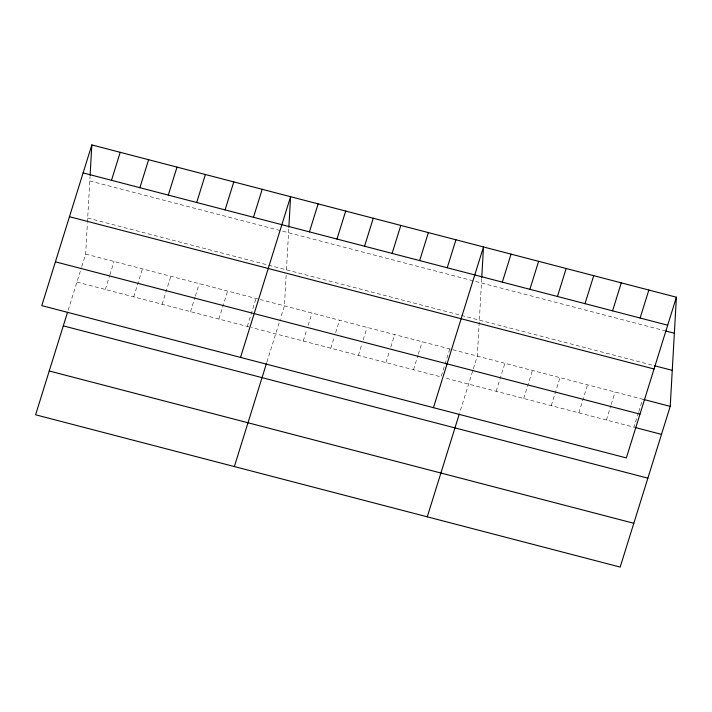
<?xml version="1.0" encoding="UTF-8"?>
<svg xmlns="http://www.w3.org/2000/svg" width="712" height="712" viewBox="0 0 712 712"><rect width="100%" height="100%" fill="white"/><g stroke="black" fill="none" stroke-linecap="round" stroke-linejoin="round"><path stroke-width="0.53" stroke-dasharray="3.56 2.67" d="M81.782 266.519L85.654 254.077L87.38 223.515M87.442 222.42L90.041 176.576M286.135 275.295L284.408 305.857L280.537 318.3M286.447 269.839L288.796 228.356M481.704 278.615L477.316 356.116L459.507 413.307M68.165 310.218L81.462 267.552M105.331 289.464L109.532 275.989M109.853 274.948L114.045 261.473M133.722 296.86L142.445 268.869M162.122 304.255L170.835 276.265M190.513 311.651L195.035 297.144M195.355 296.103L199.226 283.67M218.904 319.047L227.626 291.066M247.295 326.452L256.017 298.462M266.92 361.999L280.216 319.332M303.25 341.021L306.801 329.62M308.091 325.473L311.972 313.04M330.813 348.204L334.364 336.803M335.655 332.655L339.526 320.213M358.367 355.386L361.918 343.985M363.209 339.838L367.08 327.395M385.922 362.568L389.482 351.158M390.772 347.02L394.644 334.578M413.485 369.742L418.006 355.235M418.327 354.193L422.198 341.76M449.762 348.933L441.04 376.924L251.505 327.547M496.157 391.288L504.879 363.298M523.721 398.462L532.434 370.48M551.275 405.644L559.997 377.654M578.838 412.827L587.551 384.836M606.393 420L610.914 405.493M611.234 404.452L615.115 392.018M638.468 412.675L633.956 427.182L444.226 377.752M638.798 411.634L642.669 399.192L260.218 299.556M89.792 180.937L664.821 330.751M87.692 218.05L267.516 264.9M268.566 265.175L653.189 365.381M85.654 254.077L259.168 299.28M76.941 282.068L250.455 327.271"/><path stroke-width="1.07" d="M90.095 175.481L91.83 144.919L676.4 297.216L670.223 406.374L620.17 567.081L35.6 414.785L67.515 312.301M288.85 227.262L290.585 196.699L240.531 357.406M481.766 277.52L483.493 246.957L433.439 407.665M91.83 144.919L41.777 305.626L626.346 457.923L676.4 297.216M111.499 180.305L120.221 152.315M139.899 187.701L148.612 159.71M168.29 195.097L177.012 167.106M196.681 202.493L205.403 174.502M225.081 209.889L233.794 181.907M253.472 217.293L262.185 189.303M234.355 466.565L266.6 363.04M309.426 231.863L318.139 203.881M336.981 239.045L345.703 211.055M364.544 246.227L373.257 218.237M392.098 253.41L400.812 225.419M419.653 260.583L428.375 232.602M447.216 267.765L455.929 239.775M427.262 516.823L459.187 414.348M502.334 282.121L511.047 254.14M529.888 289.303L538.61 261.313M557.452 296.486L566.165 268.495M585.006 303.668L593.728 275.678M612.569 310.841L621.282 282.86M640.124 318.024L648.846 290.033M83.108 172.9L667.687 325.206M665.88 331.027L674.362 333.243M654.248 365.657L672.262 370.356M69.465 216.706L654.043 369.003M643.728 399.468L670.223 406.374M55.411 261.829L639.99 414.126M635.015 427.458L661.51 434.365M63.297 325.865L647.867 478.161M49.244 370.988L633.813 523.284"/></g></svg>
